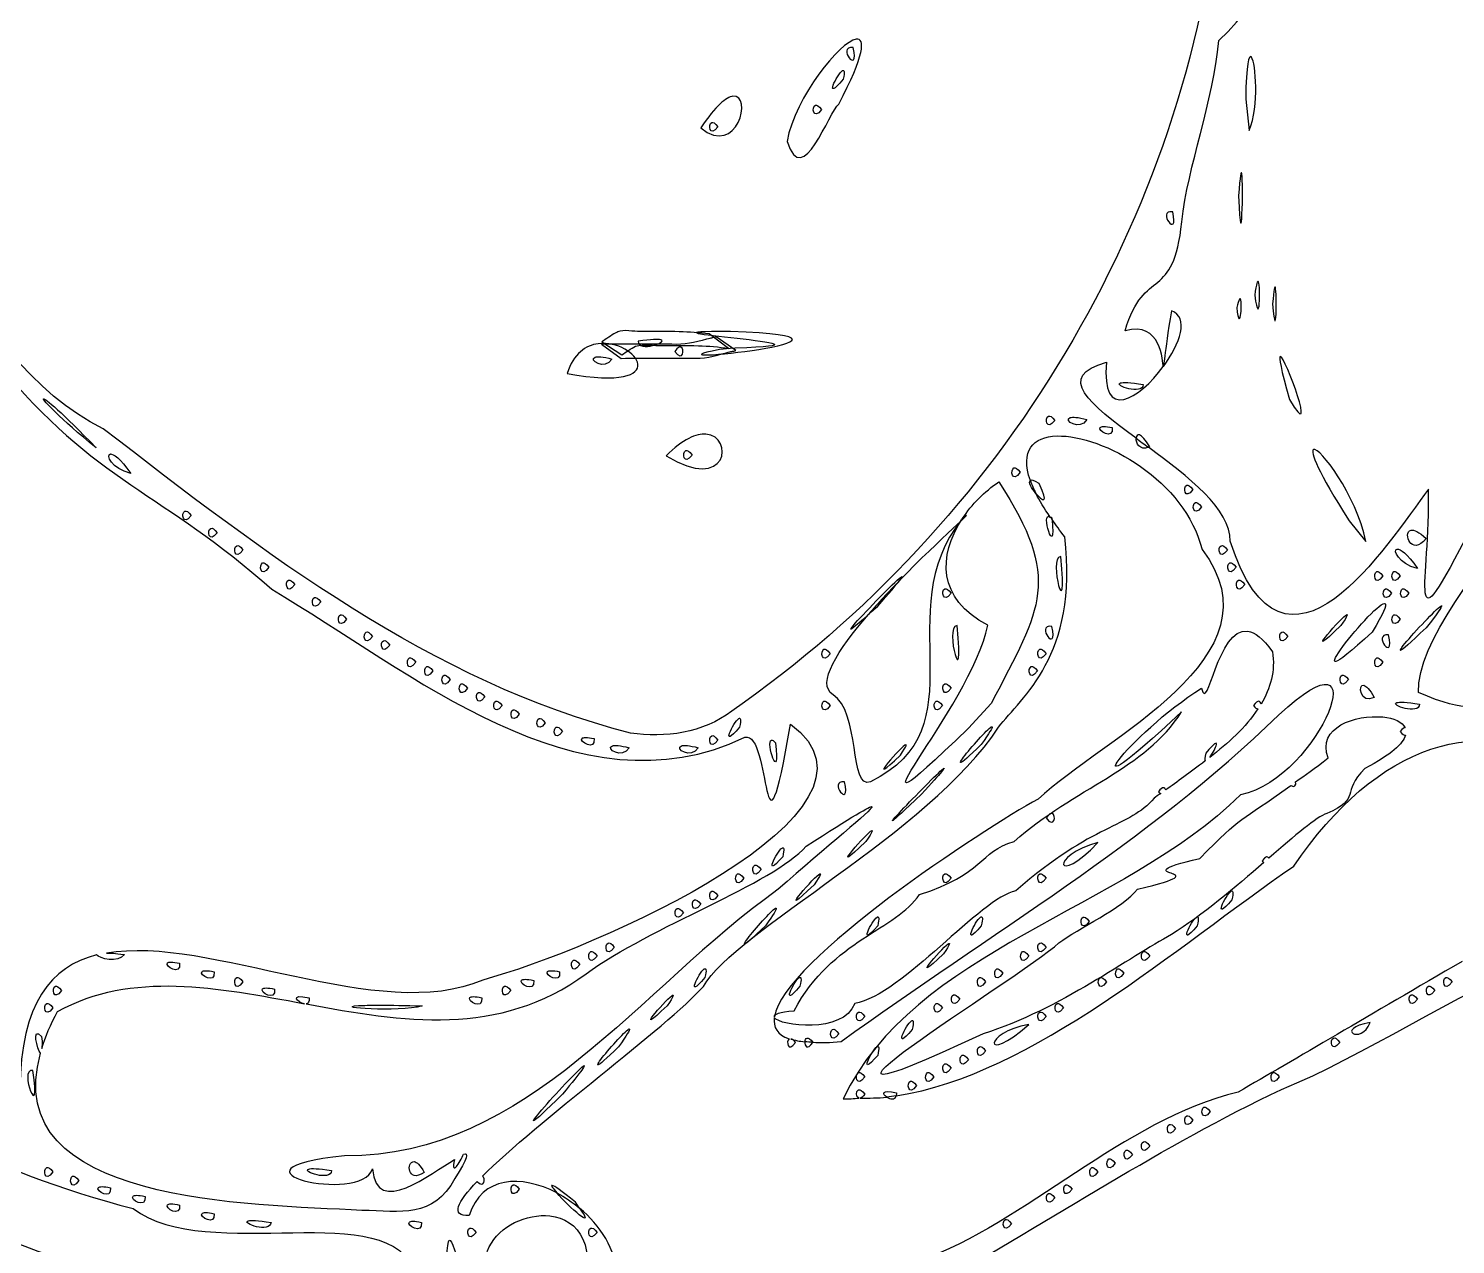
# Model space of a CAD drawing. Extents: x 2 to 648, y -12 to 512.
# Drawn here: x 313.6 to 533.9, y 109.5 to 297.2 of the extents above; entities that cross this region are included whole.
import ezdxf

# ---------------------------------------------------------------- set-up
doc = ezdxf.new("R2010")
doc.units = 0
doc.layers.add('Image', color=7, linetype='CONTINUOUS')

msp = doc.modelspace()

# ---------------------------------------------------------------- linework, layer by layer
at = {"layer": 'Image', "color": 7}
for points in [[(441.34766, 295.52431)], [(440.88867, 294.22157)], [(502.37305, 292.72743)], [(439.22852, 290.66491)], [(422.32422, 286.70986)], [(435.04102, 285.33878)], [(419.04102, 282.67276)], [(500.88086, 274.74737)], [(490.22266, 268.888)], [(503.43945, 258.07358)], [(506.05859, 257.22593)], [(490.00586, 253.56773)], [(500.70508, 255.40171)], [(411.18164, 249.11647)], [(421.92773, 250.40357)], [(401.52734, 248.51882)], [(414.29102, 248.00515)], [(401.03125, 246.43484)], [(506.81836, 246.53444)], [(482.15234, 242.4505)], [(315.875, 240.00128)], [(471.04102, 237.33917)], [(474.36328, 237.1007)], [(418.1543, 234.55186)], [(479.02539, 235.6007)], [(484.55859, 233.93097)], [(326.19727, 231.49347)], [(415.04102, 232.00519)], [(511.95117, 232.16925)], [(465.70898, 229.33917)], [(463.375, 227.17901)], [(468.23242, 227.37416)], [(492.375, 226.67315)], [(337.70898, 222.67315)], [(493.70898, 224.00519)], [(457.72652, 221.50324)], [(471.3066, 221.75697)], [(341.70898, 220.00519)], [(527.01953, 219.71417)], [(345.70898, 217.33917)], [(497.70898, 217.33917)], [(524.86523, 216.8255)], [(349.70898, 214.67315)], [(472.91992, 215.66732)], [(499.04102, 214.67315)], [(353.70898, 212.00519)], [(448.01758, 211.94073)], [(500.375, 212.00519)], [(521.70898, 213.33917)], [(524.375, 213.33917)], [(357.70898, 209.33917)], [(455.04102, 210.67315)], [(523.04102, 210.67315)], [(525.70898, 210.67315)], [(523.03125, 208.38976)], [(531.75391, 208.03624)], [(361.70898, 206.67296)], [(456.91992, 204.99913)], [(471.55469, 204.88773)], [(516.91016, 206.58116)], [(524.375, 206.67296)], [(365.70898, 204.00492)], [(507.04102, 204.00492)], [(523.55469, 203.5557)], [(368.375, 202.67288)], [(436.375, 201.3389)], [(469.70898, 201.3389)], [(372.375, 200.00492)], [(375.04102, 198.67315)], [(468.375, 198.67315)], [(521.70898, 200.00492)], [(377.70898, 197.33917)], [(516.375, 197.33917)], [(380.375, 196.00519)], [(383.04102, 194.67315)], [(455.04102, 196.00519)], [(519.72656, 195.78643)], [(385.70898, 193.33917)], [(388.375, 192.0051)], [(436.375, 193.33917)], [(453.70898, 193.33917)], [(524.81836, 193.11642)], [(392.375, 190.67306)], [(423.22852, 190.66506)], [(522.63281, 190.89767)], [(395.04102, 189.3389)], [(399.02539, 187.60062)], [(419.04102, 188.00492)], [(428.27148, 187.32718)], [(462.34766, 189.376)], [(403.69727, 186.43461)], [(414.36328, 186.43461)], [(448.86133, 186.53421)], [(454.75977, 182.89943)], [(439.55469, 180.88795)], [(443.78122, 177.03442)], [(471.625, 176.00513)], [(443.57812, 173.24731)], [(429.8945, 170.66509)], [(478.66599, 171.53442)], [(425.70895, 168.00496)], [(423.04099, 166.67292)], [(435.57809, 166.58112)], [(455.04099, 166.67292)], [(469.70895, 166.67292)], [(419.04099, 164.00495)], [(499.22849, 163.99695)], [(413.70898, 161.33913)], [(416.375, 162.67315)], [(429.01367, 161.37623)], [(444.56055, 159.99715)], [(460.56055, 159.99715)], [(476.375, 160.00515)], [(493.89453, 159.99715)], [(400.375, 154.67315)], [(403.04102, 156.00519)], [(455.52734, 155.86847)], [(467.04102, 154.67315)], [(469.70898, 156.00519)], [(485.70898, 154.67315)], [(335.02539, 152.93467)], [(397.70898, 153.33915)], [(340.35742, 151.60051)], [(345.70898, 150.67277)], [(389.69141, 150.26867)], [(393.69141, 151.60051)], [(417.89453, 151.99699)], [(432.56055, 150.66477)], [(460.375, 150.67277)], [(463.04102, 152.00499)], [(479.04102, 150.67277)], [(481.70898, 152.00499)], [(532.375, 150.67277)], [(317.70898, 149.33898)], [(349.69141, 148.93468)], [(387.04102, 149.33898)], [(412.86133, 147.86828)], [(456.375, 148.005)], [(527.04102, 148.005)], [(529.70898, 149.33898)], [(316.375, 146.67296)], [(364.50195, 146.33879)], [(381.69141, 147.6007)], [(453.70898, 146.67296)], [(472.375, 146.67296)], [(441.70898, 145.33879)], [(449.89453, 143.99719)], [(468, 143.42706)], [(469.70898, 145.33879)], [(520.70117, 143.74329)], [(406.34766, 142.71026)], [(437.70898, 142.67316)], [(515.04102, 141.33916)], [(434.64062, 140.6847)], [(444.56055, 139.99918)], [(460.375, 140.00518)], [(399.17969, 136.98761)], [(455.04102, 137.33917)], [(457.70898, 138.673)], [(314.2168, 136.33331)], [(441.70898, 136.00519)], [(449.70898, 134.6731)], [(452.375, 136.00519)], [(505.70898, 136.00519)], [(447.49219, 132.39564)], [(495.04102, 130.6731)], [(489.70898, 128.00514)], [(492.375, 129.33912)], [(483.04102, 124.00514)], [(485.70898, 125.33912)], [(316.375, 121.33912)], [(373.08789, 122.25709)], [(477.70898, 121.33912)], [(480.375, 122.6731)], [(320.375, 120.00514)], [(356.81836, 121.11646)], [(324.35742, 118.26881)], [(329.69141, 116.93481)], [(388.375, 118.6731)], [(395.11719, 117.44447)], [(471.04102, 117.33912)], [(473.70898, 118.6731)], [(335.02539, 115.60083)], [(340.35742, 114.2688)], [(347.48438, 113.11645)], [(372.35742, 112.93481)], [(394.06055, 113.87817)], [(464.375, 113.33911)], [(381.70898, 112.00513)], [(400.375, 112.00513)]]:
    msp.add_lwpolyline(points, close=True, dxfattribs=at)
for points in [[(501.48828, 286.25478), (502.02344, 281.41884)], [(421.65192, 247.7765), (418.66547, 250.02257)], [(422.76294, 247.4456), (419.7376, 249.55014), (419.7376, 249.55014)], [(402.02215, 248.45282), (405.0458, 246.25597)], [(402.06319, 248.80029), (405.17231, 246.7929), (405.17231, 246.7929)], [(422.66602, 247.83715), (421.90234, 247.76685), (420.25977, 247.61451)], [(472.35354, 234.26887), (472.35352, 234.26869)], [(517.44336, 221.17901), (520.02344, 217.97003)], [(462.20312, 192.99347), (458.67578, 189.16534)]]:
    msp.add_lwpolyline(points, dxfattribs=at)
for points in [[(497.34791, 295.32356), (512.91068, 309.88984), (509.26684, 333.37939), (511.58423, 349.74153)], [(497.49609, 318.50909), (492.38148, 267.7141), (463.92226, 220.86587), (422.13281, 191.78448)], [(441.34766, 295.52431), (438.90777, 295.14096), (431.93966, 286.70875), (430.66602, 279.7411)], [(438.64258, 285.46571), (442.64541, 293.08674), (442.81138, 295.75432), (441.34766, 295.52431)], [(491.60767, 267.32552), (492.57991, 276.086), (496.42856, 285.63114), (497.34791, 295.32356)], [(440.88867, 294.22157), (441.89296, 289.69557), (438.20109, 294.54263), (440.88867, 294.22157)], [(502.37305, 292.72743), (501.97433, 293.2471), (501.53468, 291.7017), (501.48828, 286.25478)], [(439.22852, 290.66491), (439.50172, 290.82827), (439.62034, 290.53712), (439.33398, 289.33288)], [(502.02344, 281.41884), (503.58872, 285.25739), (503.03758, 291.86132), (502.37305, 292.72743)], [(439.33398, 289.33288), (436.19603, 285.59698), (438.40891, 290.17483), (439.22852, 290.66491)], [(417.33398, 281.85439), (423.01497, 277.1331), (425.408, 287.1481), (422.32422, 286.70986)], [(422.32422, 286.70986), (421.29629, 286.56378), (419.66016, 285.25655), (417.33398, 281.85439)], [(430.66602, 279.7411), (433.126, 272.03017), (437.16454, 284.52358), (438.64258, 285.46571)], [(436, 284.6669), (434.7225, 282.8734), (434.40227, 285.11457), (435.04102, 285.33878)], [(435.04102, 285.33878), (435.25393, 285.41348), (435.57418, 285.26478), (436, 284.6669)], [(325.09961, 235.39972), (303.18641, 245.9571), (294.0727, 282.1027), (273.41406, 282.64776)], [(420, 281.99894), (418.72254, 280.20521), (418.40228, 282.44854), (419.04102, 282.67276)], [(419.04102, 282.67276), (419.25393, 282.74746), (419.57417, 282.59686), (420, 281.99894)], [(500.88086, 274.74737), (500.78796, 275.24819), (500.62764, 274.52975), (500.38086, 271.33331)], [(500.38086, 271.33331), (500.82826, 260.77209), (501.15949, 273.24493), (500.88086, 274.74737)], [(490.22266, 268.888), (491.22696, 264.36179), (487.53508, 269.20905), (490.22266, 268.888)], [(482.85963, 250.51888), (485.86971, 260.57978), (490.37528, 254.87844), (491.60767, 267.32552)], [(528.14283, 194.66731), (527.73708, 210.53853), (566.89612, 238.07391), (551.25025, 266.19661)], [(503.43945, 258.07358), (503.31449, 258.30394), (503.12689, 257.84198), (502.87695, 255.99937)], [(502.87695, 255.99937), (503.62675, 250.47088), (503.81435, 257.38273), (503.43945, 258.07358)], [(500.70508, 255.40171), (500.60282, 255.6204), (500.41345, 255.35831), (500.10547, 254.11069)], [(506.05859, 257.22593), (505.96609, 257.51037), (505.82755, 256.94291), (505.64258, 254.66733)], [(505.64258, 254.66733), (506.19749, 247.84083), (506.33605, 256.37259), (506.05859, 257.22593)], [(490.00586, 253.56773), (488.87998, 246.69059), (488.82286, 244.81884), (488.77148, 245.00523)], [(488.77148, 245.00523), (491.3386, 248.51117), (492.82896, 252.6395), (490.00586, 253.56773)], [(500.10547, 254.11069), (500.53274, 249.76581), (501.01184, 254.74563), (500.70508, 255.40171)], [(488.76002, 244.98958), (488.66982, 245.62983), (488.46596, 252.11827), (482.85963, 250.51888)], [(396.72266, 243.90944), (413.59691, 240.82837), (407.34751, 249.28491), (401.52734, 248.51882)], [(404.2243, 250.18952), (403.46557, 249.78315), (402.79826, 249.24266), (402.06319, 248.80029)], [(421.92773, 250.40355), (402.90568, 250.44685), (443.43154, 248.43515), (422.66602, 247.83715)], [(404.88447, 250.43518), (404.65645, 250.37918), (404.44436, 250.27141), (404.2243, 250.18952)], [(408.50333, 250.41918), (407.31118, 250.254), (406.06287, 250.72469), (404.88447, 250.43518)], [(420.25977, 247.61451), (406.30743, 244.93116), (449.86908, 249.44245), (421.92773, 250.40357)], [(411.18164, 249.11647), (410.78464, 249.2347), (409.74007, 249.21277), (407.66602, 248.8821)], [(407.66602, 248.8821), (407.74362, 247.15187), (412.37265, 248.76178), (411.18164, 249.11647)], [(414.02978, 250.36318), (412.18808, 250.41208), (410.34553, 250.41088), (408.50333, 250.41918)], [(418.21585, 249.19304), (416.47701, 248.70188), (414.72265, 248.29973), (412.89836, 248.42773)], [(418.66547, 250.02257), (417.13113, 250.25232), (415.57822, 250.30929), (414.02978, 250.36318)], [(419.7376, 249.55014), (418.73177, 249.33199), (419.23912, 249.45064), (418.21585, 249.19304)], [(401.52734, 248.51882), (399.5875, 248.26345), (397.69479, 246.9831), (396.72266, 243.90944)], [(407.38698, 248.42812), (405.5987, 248.4286), (403.81026, 248.42312), (402.02215, 248.45282)], [(405.17231, 246.7929), (405.87671, 247.23269), (406.52855, 247.7551), (407.28236, 248.11281)], [(407.28236, 248.11281), (408.6585, 248.50131), (410.06368, 248.18501), (411.47622, 248.25855)], [(412.89836, 248.42773), (411.06123, 248.43473), (409.22412, 248.43473), (407.38698, 248.42812)], [(411.47622, 248.25855), (413.31371, 248.26155), (415.15162, 248.25755), (416.9883, 248.19655)], [(414.29102, 248.00515), (414.0781, 248.07985), (413.75981, 247.93115), (413.33398, 247.33327)], [(413.33398, 247.33327), (414.61145, 245.53954), (414.92954, 247.78093), (414.29102, 248.00515)], [(415.85298, 246.28107), (417.70998, 246.15259), (419.48542, 246.61555), (421.25163, 247.11239)], [(416.9883, 248.19655), (418.54819, 248.13285), (420.11346, 248.06143), (421.65192, 247.7765)], [(421.25163, 247.11239), (422.26665, 247.35672), (421.76277, 247.24612), (422.76294, 247.4456)], [(508.23438, 239.90163), (512.81448, 232.26652), (507.49144, 246.83684), (506.81836, 246.53444)], [(308.79102, 245.53444), (323.9719, 226.92641), (334.33082, 225.63574), (351.13086, 210.60085)], [(403.63867, 246.13797), (402.54574, 244.29257), (399.88857, 246.07207), (401.03125, 246.43484)], [(401.03125, 246.43484), (401.41214, 246.55578), (402.21443, 246.51814), (403.63867, 246.13797)], [(405.0458, 246.25597), (406.81125, 246.28567), (408.57706, 246.28017), (410.3427, 246.28067)], [(410.3427, 246.28067), (412.17947, 246.27467), (414.01621, 246.27367), (415.85298, 246.28107)], [(484.55884, 233.93099), (477.46075, 239.15011), (471.98417, 243.491), (480.00025, 245.6556)], [(480.00025, 245.6556), (479.09934, 236.26974), (485.06684, 239.95533), (488.76002, 244.98958)], [(506.81836, 246.53444), (506.594, 246.43364), (506.88636, 244.68086), (508.23438, 239.90163)], [(485.66602, 242.21612), (485.58842, 240.48592), (480.96134, 242.09581), (482.15234, 242.4505)], [(482.15234, 242.4505), (482.54935, 242.56873), (483.59176, 242.5468), (485.66602, 242.21612)], [(315.875, 240.00128), (315.9937, 240.19731), (318.82082, 237.86534), (324, 232.41729)], [(324, 232.41729), (318.34601, 237.08123), (315.7563, 239.80525), (315.875, 240.00128)], [(472, 236.66729), (470.7225, 234.87379), (470.40227, 237.11496), (471.04102, 237.33917)], [(471.04102, 237.33917), (471.25393, 237.41387), (471.57418, 237.26517), (472, 236.66729)], [(476.97266, 236.80578), (475.8797, 234.9604), (473.2206, 236.73788), (474.36328, 237.1007)], [(474.36328, 237.1007), (474.74418, 237.22164), (475.54842, 237.186), (476.97266, 236.80578)], [(479.02539, 235.6007), (479.21247, 235.76359), (479.75713, 235.80643), (480.88867, 235.5558)], [(406.50195, 188.41534), (375.82142, 196.22696), (349.77785, 216.30179), (325.09961, 235.39972)], [(418.1543, 234.55186), (416.67513, 234.6643), (414.58654, 233.83048), (412, 231.18858)], [(412, 231.18858), (421.54398, 225.35376), (422.59158, 234.21455), (418.1543, 234.55186)], [(468.23244, 227.37434), (466.60225, 232.00723), (468.65321, 234.17033), (472.35354, 234.26887)], [(472.35352, 234.26869), (479.45353, 234.45776), (492.22093, 227.31335), (494.73633, 216.72767)], [(480.88867, 235.5558), (481.12946, 233.54012), (478.46414, 235.11247), (479.02539, 235.6007)], [(486.45142, 232.52864), (485.1566, 231.97697), (484.51246, 233.16672), (484.55884, 233.93099)], [(486.66602, 232.58722), (485.28619, 234.96209), (484.60393, 234.67805), (484.55859, 233.93097)], [(484.55859, 233.93097), (485.1775, 233.47589), (485.81516, 232.9965), (486.45117, 232.52862)], [(329.33398, 228.50323), (326.39921, 229.15569), (325.44501, 231.40599), (326.19727, 231.49347)], [(326.19727, 231.49347), (326.64862, 231.54597), (327.71537, 230.8192), (329.33398, 228.50323)], [(416, 231.33331), (414.72253, 229.53957), (414.40228, 231.78097), (415.04102, 232.00519)], [(415.04102, 232.00519), (415.25393, 232.07989), (415.57418, 231.93119), (416, 231.33331)], [(486.45117, 232.52862), (486.52817, 232.56142), (486.58436, 232.54102), (486.66602, 232.58722)], [(499.08228, 218.04231), (499.18128, 222.93814), (492.61227, 227.99662), (486.45142, 232.52864)], [(511.95117, 232.16925), (511.40836, 231.89466), (512.59062, 228.80113), (517.44336, 221.17901)], [(520.02344, 217.97003), (518.55083, 225.25368), (512.85586, 232.62689), (511.95117, 232.16925)], [(466.66602, 228.66729), (465.38853, 226.87378), (465.07046, 229.11496), (465.70898, 229.33917)], [(465.70898, 229.33917), (465.9219, 229.41387), (466.2402, 229.26517), (466.66602, 228.66729)], [(457.72656, 221.50323), (459.19751, 223.70728), (461.14446, 225.70686), (463.375, 227.17901)], [(463.375, 227.17901), (473.15724, 212.08098), (469.94805, 207.92599), (462.20312, 192.99347)], [(469.09572, 225.39582), (468.41668, 226.20173), (467.89309, 227.15522), (468.23244, 227.37434)], [(469.57812, 226.95619), (468.75318, 227.45493), (468.40873, 227.488), (468.23242, 227.37416)], [(468.23242, 227.37416), (468.44823, 226.76081), (468.74176, 226.09939), (469.0957, 225.39564)], [(469.0957, 225.39564), (470.08818, 224.21773), (471.20416, 223.56485), (469.57812, 226.95619)], [(471.30666, 221.75715), (470.38356, 223.08563), (469.64881, 224.2961), (469.09572, 225.39582)], [(493.33398, 225.99933), (492.05674, 224.2056), (491.73626, 226.44893), (492.375, 226.67315)], [(492.375, 226.67315), (492.58791, 226.74785), (492.90815, 226.59725), (493.33398, 225.99933)], [(529.70142, 226.06575), (523.37907, 217.61686), (507.47856, 192.09281), (499.08228, 218.04231)], [(536.29322, 220.19466), (525.86126, 199.59664), (530.04039, 211.81692), (529.70142, 226.06575)], [(338.66602, 221.99933), (337.38856, 220.2056), (337.07046, 222.44893), (337.70898, 222.67315)], [(337.70898, 222.67315), (337.9219, 222.74785), (338.24018, 222.59725), (338.66602, 221.99933)], [(448.01758, 211.94073), (454.3763, 218.49199), (460.35979, 223.64615), (457.72656, 221.50323)], [(471.5801, 221.38605), (472.23673, 214.79155), (469.64285, 222.93272), (471.30666, 221.75715)], [(494.66602, 223.33331), (493.38855, 221.53958), (493.07046, 223.78097), (493.70898, 224.00519)], [(493.70898, 224.00519), (493.9219, 224.07989), (494.24019, 223.93119), (494.66602, 223.33331)], [(457.61523, 221.32159), (446.21052, 207.19412), (460.70633, 189.19549), (443.53711, 180.90753)], [(461.64648, 205.05401), (453.78644, 209.15168), (454.08354, 215.89105), (457.61523, 221.32159)], [(457.61523, 221.32159), (457.68113, 221.40319), (457.72338, 221.48828), (457.79102, 221.56964)], [(457.72656, 221.50323), (457.68676, 221.44363), (457.65426, 221.38157), (457.61523, 221.32159)], [(457.79102, 221.56964), (457.86602, 221.63104), (457.66304, 221.45064), (457.72652, 221.50324)], [(471.57808, 221.58314), (471.45385, 221.71711), (471.40138, 221.69), (471.3066, 221.75697)], [(471.30664, 221.75697), (471.38944, 221.63785), (471.49416, 221.50687), (471.58008, 221.38587)], [(471.58008, 221.38587), (471.56808, 221.50686), (471.59248, 221.45187), (471.57808, 221.58314)], [(473.55861, 218.68879), (472.76302, 219.66748), (472.20358, 220.5082), (471.5801, 221.38605)], [(342.66602, 219.33331), (341.38852, 217.5396), (341.07045, 219.78097), (341.70898, 220.00519)], [(341.70898, 220.00519), (341.9219, 220.07989), (342.2402, 219.93119), (342.66602, 219.33331)], [(463.334, 189.33137), (466.84362, 193.91505), (475.64563, 200.26146), (473.55861, 218.68879)], [(529.33398, 218.44464), (527.01337, 215.55002), (525.66811, 219.41379), (527.01953, 219.71417)], [(527.01953, 219.71417), (527.47, 219.8143), (528.22102, 219.51875), (529.33398, 218.44464)], [(346.66602, 216.66729), (345.38856, 214.87378), (345.07046, 217.11495), (345.70898, 217.33917)], [(345.70898, 217.33917), (345.9219, 217.41387), (346.24018, 217.26517), (346.66602, 216.66729)], [(443.22852, 206.73175), (434.10391, 198.32302), (451.14777, 216.03195), (448.01758, 211.94073)], [(494.73633, 216.72767), (507.51778, 200.19813), (479.3959, 187.59431), (469.42383, 178.21986)], [(498.66602, 216.66729), (497.38857, 214.87378), (497.07047, 217.11495), (497.70898, 217.33917)], [(497.70898, 217.33917), (497.92189, 217.41387), (498.24019, 217.26517), (498.66602, 216.66729)], [(528, 213.83722), (525.06501, 214.4897), (524.11318, 216.73803), (524.86523, 216.8255)], [(524.86523, 216.8255), (525.31659, 216.878), (526.38118, 216.15297), (528, 213.83722)], [(350.66602, 213.99933), (349.38854, 212.20559), (349.07046, 214.44894), (349.70898, 214.67315)], [(349.70898, 214.67315), (349.9219, 214.74785), (350.24019, 214.59725), (350.66602, 213.99933)], [(472.91992, 215.66732), (474.15056, 203.86762), (470.84224, 215.58352), (472.91992, 215.66732)], [(500, 213.99933), (498.72253, 212.20558), (498.40228, 214.44894), (499.04102, 214.67315)], [(499.04102, 214.67315), (499.25393, 214.74785), (499.57418, 214.59725), (500, 213.99933)], [(354.66602, 211.33331), (353.38852, 209.5396), (353.07045, 211.78097), (353.70898, 212.00519)], [(353.70898, 212.00519), (353.9219, 212.07989), (354.2402, 211.93119), (354.66602, 211.33331)], [(448.01758, 211.94073), (446.35293, 210.22574), (444.75907, 208.50523), (443.22852, 206.73175)], [(444.66602, 207.99933), (446.4797, 210.05653), (447.51611, 211.28535), (448.01758, 211.94073)], [(501.33398, 211.33331), (500.0567, 209.5396), (499.73626, 211.78097), (500.375, 212.00519)], [(500.375, 212.00519), (500.58791, 212.07989), (500.90816, 211.93119), (501.33398, 211.33331)], [(522.66602, 212.66729), (521.38857, 210.87378), (521.07047, 213.11495), (521.70898, 213.33917)], [(521.70898, 213.33917), (521.92189, 213.41387), (522.24019, 213.26517), (522.66602, 212.66729)], [(525.33398, 212.66729), (524.05674, 210.87378), (523.73626, 213.11495), (524.375, 213.33917)], [(524.375, 213.33917), (524.58791, 213.41387), (524.90815, 213.26517), (525.33398, 212.66729)], [(351.13086, 210.60085), (372.61586, 197.95941), (398.26741, 175.45409), (424.14258, 187.75515)], [(358.66602, 208.66729), (357.38856, 206.87378), (357.07046, 209.11495), (357.70898, 209.33917)], [(357.70898, 209.33917), (357.9219, 209.41387), (358.24018, 209.26517), (358.66602, 208.66729)], [(456, 209.99933), (454.72253, 208.20559), (454.40228, 210.44894), (455.04102, 210.67315)], [(455.04102, 210.67315), (455.25393, 210.74785), (455.57418, 210.59725), (456, 209.99933)], [(521.02344, 203.99914), (507.25746, 191.24386), (522.01194, 209.41234), (523.03125, 208.38976)], [(524, 209.99933), (522.72253, 208.20558), (522.40228, 210.44894), (523.04102, 210.67315)], [(523.04102, 210.67315), (523.25393, 210.74785), (523.57418, 210.59725), (524, 209.99933)], [(526.66602, 209.99933), (525.38855, 208.2056), (525.07046, 210.44894), (525.70898, 210.67315)], [(525.70898, 210.67315), (525.9219, 210.74785), (526.24019, 210.59725), (526.66602, 209.99933)], [(443.22852, 206.73175), (443.98535, 207.42941), (443.50059, 206.89315), (444.66602, 207.99933)], [(529.33398, 204.6671), (519.13908, 194.88876), (531.7252, 208.82414), (531.75391, 208.03624)], [(523.03125, 208.38976), (523.26648, 208.15378), (522.7705, 206.89472), (521.02344, 203.99914)], [(531.75391, 208.03624), (531.76091, 207.85463), (531.09927, 206.88965), (529.33398, 204.6671)], [(362.66602, 205.99914), (361.38854, 204.2054), (361.07046, 206.44875), (361.70898, 206.67296)], [(361.70898, 206.67296), (361.9219, 206.74766), (362.24019, 206.59706), (362.66602, 205.99914)], [(437.76953, 194.3294), (435.10931, 196.00172), (438.48728, 201.23874), (443.22852, 206.73175)], [(458.67578, 189.16534), (436.27393, 167.64986), (459.3543, 192.60676), (461.64648, 205.05401)], [(456.91992, 204.99913), (458.15056, 193.19921), (454.84224, 204.91533), (456.91992, 204.99913)], [(471.55469, 204.88773), (472.55898, 200.36151), (468.86711, 205.20879), (471.55469, 204.88773)], [(506.56641, 191.18685), (522.43794, 206.05702), (513.17636, 181.54595), (500.70508, 178.86849)], [(516.16992, 204.99913), (510.08546, 199.10707), (515.6359, 205.63506), (516.91016, 206.58116)], [(516.91016, 206.58116), (517.33491, 206.89652), (517.28495, 206.59016), (516.16992, 204.99913)], [(525.33398, 205.99914), (524.05672, 204.2054), (523.73626, 206.44875), (524.375, 206.67296)], [(524.375, 206.67296), (524.58791, 206.74766), (524.90816, 206.59706), (525.33398, 205.99914)], [(366.66602, 203.33304), (365.38852, 201.53933), (365.07045, 203.7807), (365.70898, 204.00492)], [(365.70898, 204.00492), (365.9219, 204.07962), (366.2402, 203.93092), (366.66602, 203.33304)], [(368.375, 202.67288), (368.58791, 202.74758), (368.90816, 202.59698), (369.33398, 201.99906)], [(494.66211, 195.32728), (495.63594, 191.06032), (497.09001, 204.79208), (501.79492, 204.13002)], [(501.79492, 204.13002), (502.88072, 203.97718), (504.13925, 203.05794), (505.60547, 200.97376)], [(508, 203.33304), (506.72251, 201.53932), (506.40228, 203.7807), (507.04102, 204.00492)], [(507.04102, 204.00492), (507.25393, 204.07962), (507.57418, 203.93092), (508, 203.33304)], [(523.55469, 203.5557), (524.55897, 199.0295), (520.86712, 203.87677), (523.55469, 203.5557)], [(369.33398, 201.99906), (368.05673, 200.20531), (367.73627, 202.44867), (368.375, 202.67288)], [(437.33398, 200.66702), (436.05675, 198.87351), (435.73627, 201.11468), (436.375, 201.3389)], [(436.375, 201.3389), (436.58791, 201.4136), (436.90816, 201.2649), (437.33398, 200.66702)], [(470.66602, 200.66702), (469.38856, 198.8735), (469.07046, 201.11468), (469.70898, 201.3389)], [(469.70898, 201.3389), (469.9219, 201.4136), (470.24019, 201.2649), (470.66602, 200.66702)], [(505.60547, 200.97376), (506.0968, 198.03104), (505.29872, 195.33476), (503.85156, 192.86048)], [(373.33398, 199.33304), (372.05671, 197.53933), (371.73627, 199.7807), (372.375, 200.00492)], [(372.375, 200.00492), (372.58791, 200.07962), (372.90817, 199.93092), (373.33398, 199.33304)], [(376, 197.99933), (374.72253, 196.20559), (374.40228, 198.44894), (375.04102, 198.67315)], [(375.04102, 198.67315), (375.25393, 198.74785), (375.57418, 198.59725), (376, 197.99933)], [(469.33398, 197.99933), (468.05673, 196.2056), (467.73627, 198.44894), (468.375, 198.67315)], [(468.375, 198.67315), (468.58791, 198.74785), (468.90816, 198.59725), (469.33398, 197.99933)], [(522.66602, 199.33304), (521.38853, 197.53933), (521.07046, 199.7807), (521.70898, 200.00492)], [(521.70898, 200.00492), (521.9219, 200.07962), (522.2402, 199.93092), (522.66602, 199.33304)], [(550.77564, 189.1263), (535.10406, 199.56188), (543.80344, 187.93275), (528.14283, 194.66731)], [(378.66602, 196.66729), (377.38856, 194.87377), (377.07046, 197.11495), (377.70898, 197.33917)], [(377.70898, 197.33917), (377.9219, 197.41387), (378.24019, 197.26517), (378.66602, 196.66729)], [(380.375, 196.00519), (380.58791, 196.07989), (380.90817, 195.93119), (381.33398, 195.33331)], [(455.04102, 196.00519), (455.25393, 196.07989), (455.57418, 195.93119), (456, 195.33331)], [(517.33398, 196.66729), (516.05674, 194.87378), (515.73626, 197.11495), (516.375, 197.33917)], [(516.375, 197.33917), (516.58791, 197.41387), (516.90815, 197.26517), (517.33398, 196.66729)], [(521.33398, 193.9212), (519.23687, 192.73565), (518.6668, 196.11195), (519.72656, 195.78643)], [(381.33398, 195.33331), (380.05671, 193.5396), (379.73627, 195.78097), (380.375, 196.00519)], [(384, 193.99933), (382.72253, 192.20559), (382.40228, 194.44894), (383.04102, 194.67315)], [(383.04102, 194.67315), (383.25393, 194.74785), (383.57418, 194.59725), (384, 193.99933)], [(443.53711, 180.90753), (440.33759, 179.50263), (441.93114, 191.88074), (437.76953, 194.3294)], [(456, 195.33331), (454.7225, 193.5396), (454.40227, 195.78097), (455.04102, 196.00519)], [(491.57812, 191.69837), (472.95102, 174.1903), (483.4271, 188.33049), (494.66211, 195.32728)], [(519.72656, 195.78643), (520.07982, 195.67814), (520.61535, 195.15853), (521.33398, 193.9212)], [(386.66602, 192.66729), (385.38856, 190.87377), (385.07046, 193.11495), (385.70898, 193.33917)], [(385.70898, 193.33917), (385.9219, 193.41387), (386.24019, 193.26517), (386.66602, 192.66729)], [(389.33398, 191.33322), (388.05671, 189.53951), (387.73627, 191.78088), (388.375, 192.0051)], [(388.375, 192.0051), (388.58791, 192.0798), (388.90817, 191.9311), (389.33398, 191.33322)], [(422.13281, 191.78448), (417.7177, 188.44129), (411.85767, 187.61082), (406.50195, 188.41534)], [(437.33398, 192.66729), (436.05675, 190.87378), (435.73627, 193.11495), (436.375, 193.33917)], [(436.375, 193.33917), (436.58791, 193.41387), (436.90816, 193.26517), (437.33398, 192.66729)], [(454.66602, 192.66729), (453.38856, 190.87377), (453.07046, 193.11495), (453.70898, 193.33917)], [(453.70898, 193.33917), (453.9219, 193.41387), (454.24019, 193.26517), (454.66602, 192.66729)], [(465.71875, 171.67689), (475.15365, 180.02625), (485.93249, 182.77013), (491.57812, 191.69837)], [(503.37305, 192.16908), (501.48112, 189.25724), (498.75294, 186.8305), (495.92188, 184.6515)], [(503.85156, 192.86048), (503.74662, 193.34051), (503.39487, 193.6908), (502.66602, 192.66712)], [(502.66602, 192.66712), (502.98022, 192.22594), (503.17476, 192.21203), (503.37305, 192.16908)], [(508.89064, 167.85871), (521.73709, 186.6573), (537.86523, 192.45274), (552.97658, 182.18879)], [(528.33398, 192.88205), (528.25638, 191.15184), (523.62735, 192.76173), (524.81836, 193.11642)], [(524.81836, 193.11642), (525.21536, 193.23465), (526.25993, 193.21272), (528.33398, 192.88205)], [(431.21289, 189.77272), (449.68633, 176.28201), (400.56991, 154.82263), (383.69922, 150.29421)], [(393.33398, 189.99924), (392.05673, 188.20551), (391.73627, 190.44885), (392.375, 190.67306)], [(392.375, 190.67306), (392.58791, 190.74776), (392.90816, 190.59716), (393.33398, 189.99924)], [(423.33398, 189.33303), (420.19603, 185.59713), (422.40892, 190.17498), (423.22852, 190.66506)], [(423.22852, 190.66506), (423.50172, 190.82842), (423.62034, 190.53728), (423.33398, 189.33303)], [(424.14258, 187.75515), (428.32051, 188.90894), (426.74357, 164.01065), (431.21289, 189.77272)], [(439.02344, 140.78841), (461.67927, 157.28629), (486.44918, 171.5781), (506.56641, 191.18685)], [(460.66602, 186.66701), (452.58155, 178.78864), (462.13868, 190.00676), (462.34766, 189.376)], [(514.23828, 184.58322), (512.39531, 189.3168), (518.44331, 191.29536), (522.63281, 190.89767)], [(522.63281, 190.89767), (524.34918, 190.73476), (525.69668, 190.15256), (526.11914, 189.21799)], [(396, 188.66702), (394.72254, 186.87351), (394.40228, 189.11468), (395.04102, 189.3389)], [(395.04102, 189.3389), (395.25393, 189.4136), (395.57417, 189.2649), (396, 188.66702)], [(400.88867, 187.55572), (401.12946, 185.54003), (398.46414, 187.11239), (399.02539, 187.60062)], [(399.02539, 187.60062), (399.21247, 187.76351), (399.75712, 187.80635), (400.88867, 187.55572)], [(417.79104, 149.31965), (422.49679, 157.85842), (452.53251, 172.85985), (463.334, 189.33137)], [(420, 187.33304), (418.7225, 185.53933), (418.40227, 187.7807), (419.04102, 188.00492)], [(419.04102, 188.00492), (419.25393, 188.07962), (419.57418, 187.93092), (420, 187.33304)], [(428.91016, 186.91702), (429.64589, 180.18517), (427.29705, 187.16992), (428.27148, 187.32718)], [(428.27148, 187.32718), (428.41072, 187.34968), (428.61652, 187.23318), (428.91016, 186.91702)], [(462.34766, 189.376), (462.39586, 189.23044), (461.94475, 188.45509), (460.66602, 186.66701)], [(495.92188, 184.6515), (496.84213, 185.88572), (497.98408, 188.48804), (495.33398, 185.33314)], [(526.14648, 188.09494), (525.76754, 186.79373), (524.02219, 185.08403), (519.87695, 182.95041)], [(526.11914, 189.21799), (525.91311, 189.20719), (525.68325, 189.15759), (525.33398, 188.6672)], [(525.33398, 188.6672), (525.69554, 188.15953), (525.93842, 188.09328), (526.14648, 188.09494)], [(406.30469, 186.13774), (405.21174, 184.29236), (402.55459, 186.07184), (403.69727, 186.43461)], [(403.69727, 186.43461), (404.07816, 186.55555), (404.88045, 186.51791), (406.30469, 186.13774)], [(416.97266, 186.13774), (415.87971, 184.29236), (413.2206, 186.07184), (414.36328, 186.43461)], [(414.36328, 186.43461), (414.74418, 186.55555), (415.54841, 186.51791), (416.97266, 186.13774)], [(448.86133, 186.53421), (447.69639, 185.71485), (442.58886, 179.67594), (448.16992, 184.99906)], [(448.16992, 184.99906), (449.19963, 186.49949), (449.24964, 186.80733), (448.86133, 186.53421)], [(495.33398, 185.33314), (495.158, 184.59303), (495.16354, 184.27693), (495.23638, 184.12025)], [(451.41797, 178.99904), (440.36071, 168.34497), (453.1093, 181.53574), (454.75977, 182.89943)], [(454.75977, 182.89943), (455.30992, 183.35399), (454.62684, 182.49354), (451.41797, 178.99904)], [(495.23638, 184.12025), (492.87231, 182.3499), (490.85919, 180.84629), (489.13677, 179.63002)], [(509.18164, 180.86838), (510.73379, 181.99412), (511.94047, 182.83179), (514.23828, 184.58322)], [(519.87695, 182.95041), (516.07957, 179.05325), (519.44731, 178.42071), (514, 175.99924)], [(439.55469, 180.88795), (440.55898, 176.36173), (436.86711, 181.20901), (439.55469, 180.88795)], [(508.46484, 180.34103), (509.05053, 179.94895), (509.29743, 180.36233), (509.18164, 180.86838)], [(500.70508, 178.86849), (482.4133, 160.93208), (450.28823, 155.00396), (439.34961, 131.95052)], [(488.35938, 179.08136), (488.07555, 178.87267), (487.58096, 178.5576), (487.3457, 178.36847)], [(489.13677, 179.63002), (488.98908, 180.0311), (488.6635, 180.26495), (488, 179.33331)], [(488, 179.33331), (488.15961, 179.1092), (488.22968, 179.19127), (488.35938, 179.08136)], [(494.42578, 169.07736), (501.08511, 175.88695), (500.36556, 174.51362), (508.46484, 180.34103)], [(469.42383, 178.21986), (461.02252, 173.65067), (430.00074, 153.28615), (428.7207, 144.61634)], [(443.78125, 177.03442), (443.9997, 176.64048), (436.68683, 170.87275), (429.32422, 164.29419)], [(433.63864, 170.95434), (440.80662, 175.57377), (443.65015, 177.27079), (443.78122, 177.03442)], [(487.3457, 178.36847), (483.4057, 173.73574), (478.09006, 174.64242), (465.97266, 164.04425)], [(471.625, 176.00513), (471.41209, 176.07983), (471.09184, 175.93113), (470.66602, 175.33325)], [(470.66602, 175.33325), (471.9433, 173.53954), (472.26374, 175.78091), (471.625, 176.00513)], [(514, 175.99924), (512.4363, 175.50146), (509.08379, 172.58482), (505.07031, 169.1047)], [(442.83594, 171.66723), (436.75125, 165.77536), (442.30407, 172.30121), (443.57812, 173.24731)], [(443.57812, 173.24731), (444.00288, 173.56268), (443.95097, 173.25861), (442.83594, 171.66723)], [(399.64059, 151.25708), (409.69214, 158.6042), (428.42421, 165.07432), (433.63864, 170.95434)], [(429.99997, 169.33306), (426.86179, 165.59715), (429.07489, 170.17501), (429.8945, 170.66509)], [(429.8945, 170.66509), (430.1677, 170.82845), (430.28633, 170.53731), (429.99997, 169.33306)], [(451.10156, 163.48548), (461.12394, 166.6376), (460.28724, 170.09089), (465.71875, 171.67689)], [(478.66599, 171.53442), (472.09945, 164.5305), (471.08828, 169.4564), (478.66599, 171.53442)], [(506.99048, 133.3763), (532.59142, 143.88689), (561.67517, 170.40689), (589.719, 153.57552)], [(426.66599, 167.33308), (425.3885, 165.53936), (425.07043, 167.78074), (425.70895, 168.00496)], [(425.70895, 168.00496), (425.92187, 168.07966), (426.24017, 167.93096), (426.66599, 167.33308)], [(447.49221, 132.39582), (468.73273, 135.69565), (490.66353, 155.36637), (508.89064, 167.85871)], [(484.80078, 164.33322), (499.13557, 167.66762), (481.0686, 165.92581), (494.42578, 169.07736)], [(504.30469, 168.45431), (499.92068, 164.65724), (494.76953, 160.25938), (490.01562, 157.30783)], [(505.07031, 169.1047), (504.88333, 169.3798), (504.57444, 169.47377), (504, 168.6672)], [(504, 168.6672), (504.13504, 168.47759), (504.19106, 168.56088), (504.30469, 168.45431)], [(423.99997, 165.9991), (422.7225, 164.20536), (422.40225, 166.44871), (423.04099, 166.67292)], [(423.04099, 166.67292), (423.2539, 166.74762), (423.57415, 166.59702), (423.99997, 165.9991)], [(434.83591, 164.99909), (428.75122, 159.10702), (434.30405, 165.63502), (435.57809, 166.58112)], [(435.57809, 166.58112), (436.00285, 166.89648), (435.95094, 166.59012), (434.83591, 164.99909)], [(455.99997, 165.9991), (454.7225, 164.20536), (454.40225, 166.44871), (455.04099, 166.67292)], [(455.04099, 166.67292), (455.2539, 166.74762), (455.57415, 166.59702), (455.99997, 165.9991)], [(470.66599, 165.9991), (469.38852, 164.20535), (469.07043, 166.44871), (469.70895, 166.67292)], [(469.70895, 166.67292), (469.92187, 166.74762), (470.24016, 166.59702), (470.66599, 165.9991)], [(429.32422, 164.29419), (407.92747, 149.23768), (390.80381, 122.96091), (362.36719, 123.1477)], [(419.99997, 163.33307), (418.72247, 161.53936), (418.40224, 163.78073), (419.04099, 164.00495)], [(419.04099, 164.00495), (419.2539, 164.07965), (419.57415, 163.93095), (419.99997, 163.33307)], [(431.74414, 145.56166), (437.77428, 156.66864), (447.54105, 157.99703), (451.10156, 163.48548)], [(465.97266, 164.04425), (460.6119, 163.05174), (448.53184, 147.97426), (441.12109, 146.66729)], [(472.64453, 156.03439), (475.53805, 158.22948), (482.50388, 161.39942), (484.80078, 164.33322)], [(499.33395, 162.66687), (496.196, 158.93117), (498.40888, 163.50686), (499.22849, 163.99695)], [(499.22849, 163.99695), (499.50169, 164.16032), (499.6203, 163.87112), (499.33395, 162.66687)], [(414.66602, 160.66725), (413.38856, 158.87373), (413.07046, 161.11491), (413.70898, 161.33913)], [(413.70898, 161.33913), (413.9219, 161.41383), (414.24019, 161.26513), (414.66602, 160.66725)], [(417.33398, 161.99933), (416.05673, 160.2056), (415.73627, 162.44894), (416.375, 162.67315)], [(416.375, 162.67315), (416.58791, 162.74785), (416.90816, 162.59725), (417.33398, 161.99933)], [(427.33398, 158.66724), (419.24971, 150.78885), (428.80468, 162.00698), (429.01367, 161.37623)], [(429.01367, 161.37623), (429.06187, 161.23067), (428.61292, 160.45532), (427.33398, 158.66724)], [(444.66602, 158.66707), (441.52785, 154.93136), (443.74094, 159.50706), (444.56055, 159.99715)], [(444.56055, 159.99715), (444.83375, 160.16052), (444.95237, 159.87132), (444.66602, 158.66707)], [(460.66602, 158.66707), (457.52785, 154.93136), (459.74094, 159.50706), (460.56055, 159.99715)], [(460.56055, 159.99715), (460.83375, 160.16052), (460.95237, 159.87132), (460.66602, 158.66707)], [(477.33398, 159.33327), (476.05671, 157.53956), (475.73627, 159.78093), (476.375, 160.00515)], [(476.375, 160.00515), (476.58791, 160.07985), (476.90817, 159.93115), (477.33398, 159.33327)], [(494, 158.66707), (490.86184, 154.93136), (493.07493, 159.50706), (493.89453, 159.99715)], [(493.89453, 159.99715), (494.16773, 160.16052), (494.28635, 159.87132), (494, 158.66707)], [(383.69922, 150.29421), (367.84776, 143.35923), (341.47949, 157.26202), (325.58203, 154.42897)], [(490.01562, 157.30783), (483.68046, 153.96331), (472.89167, 145.74988), (460.95898, 141.99924)], [(325.58203, 154.42897), (326.27831, 154.42397), (326.80992, 154.46897), (328.35938, 154.20827)], [(401.33398, 153.99933), (400.05673, 152.2056), (399.73627, 154.44894), (400.375, 154.67315)], [(400.375, 154.67315), (400.58791, 154.74785), (400.90816, 154.59725), (401.33398, 153.99933)], [(404, 155.33331), (402.7225, 153.5396), (402.40227, 155.78097), (403.04102, 156.00519)], [(403.04102, 156.00519), (403.25393, 156.07989), (403.57418, 155.93119), (404, 155.33331)], [(460.95898, 141.99924), (422.12342, 123.8226), (466.27667, 150.29726), (472.64453, 156.03439)], [(454.83594, 154.33331), (449.25467, 149.01042), (454.36241, 155.04911), (455.52734, 155.86847)], [(455.52734, 155.86847), (455.91566, 156.14159), (455.86565, 155.83397), (454.83594, 154.33331)], [(468, 153.99933), (466.72253, 152.20559), (466.40228, 154.44894), (467.04102, 154.67315)], [(467.04102, 154.67315), (467.25393, 154.74785), (467.57418, 154.59725), (468, 153.99933)], [(470.66602, 155.33331), (469.38853, 153.53959), (469.07046, 155.78097), (469.70898, 156.00519)], [(469.70898, 156.00519), (469.9219, 156.07989), (470.2402, 155.93119), (470.66602, 155.33331)], [(486.66602, 153.99933), (485.38855, 152.2056), (485.07046, 154.44894), (485.70898, 154.67315)], [(485.70898, 154.67315), (485.9219, 154.74785), (486.24019, 154.59725), (486.66602, 153.99933)], [(324.0625, 154.17117), (317.03457, 152.35178), (312.3805, 146.7089), (312.21484, 133.47)], [(328.35938, 154.20827), (327.3715, 152.86518), (324.48437, 153.62451), (324.0625, 154.17117)], [(336.88867, 152.88777), (337.12946, 150.87208), (334.46414, 152.44534), (335.02539, 152.93467)], [(335.02539, 152.93467), (335.21247, 153.09756), (335.75712, 153.1395), (336.88867, 152.88777)], [(398.66602, 152.66727), (397.38856, 150.87375), (397.07046, 153.11493), (397.70898, 153.33915)], [(397.70898, 153.33915), (397.9219, 153.41385), (398.24019, 153.26515), (398.66602, 152.66727)], [(417.89453, 151.99699), (418.16773, 152.16036), (418.28635, 151.87116), (418, 150.66691)], [(463.04102, 152.00499), (463.25393, 152.07969), (463.57418, 151.93099), (464, 151.33311)], [(481.70898, 152.00499), (481.9219, 152.07969), (482.2402, 151.93099), (482.66602, 151.33311)], [(534.89846, 153.1634), (520.87216, 144.99362), (508.99574, 138.00191), (500.32619, 132.99543)], [(318.0527, 145.45434), (329.53013, 151.77425), (342.72638, 149.13198), (356.15231, 146.6438)], [(342.22266, 151.55561), (342.46344, 149.53992), (339.79617, 151.11228), (340.35742, 151.60051)], [(340.35742, 151.60051), (340.54451, 151.7634), (341.0911, 151.80624), (342.22266, 151.55561)], [(346.66602, 149.99895), (345.38854, 148.20521), (345.07046, 150.44856), (345.70898, 150.67277)], [(345.70898, 150.67277), (345.9219, 150.74747), (346.24019, 150.59687), (346.66602, 149.99895)], [(356.43356, 146.59302), (371.20739, 143.85822), (386.25374, 141.38317), (399.64059, 151.25708)], [(391.55469, 150.22177), (391.79547, 148.2061), (389.13016, 149.77956), (389.69141, 150.26867)], [(389.69141, 150.26867), (389.87849, 150.43156), (390.42314, 150.47328), (391.55469, 150.22177)], [(395.55469, 151.55561), (395.79547, 149.53993), (393.13016, 151.11228), (393.69141, 151.60051)], [(393.69141, 151.60051), (393.87849, 151.7634), (394.42314, 151.80624), (395.55469, 151.55561)], [(418, 150.66691), (414.86182, 146.9312), (417.07492, 151.5069), (417.89453, 151.99699)], [(432.66602, 149.33274), (429.52785, 145.59684), (431.74095, 150.17469), (432.56055, 150.66477)], [(432.56055, 150.66477), (432.83375, 150.82813), (432.95237, 150.53699), (432.66602, 149.33274)], [(461.33398, 149.99895), (460.05673, 148.20522), (459.73627, 150.44856), (460.375, 150.67277)], [(460.375, 150.67277), (460.58791, 150.74747), (460.90816, 150.59687), (461.33398, 149.99895)], [(464, 151.33311), (462.7225, 149.5394), (462.40227, 151.78077), (463.04102, 152.00499)], [(480, 149.99895), (478.72253, 148.2052), (478.40228, 150.44856), (479.04102, 150.67277)], [(479.04102, 150.67277), (479.25393, 150.74747), (479.57418, 150.59687), (480, 149.99895)], [(482.66602, 151.33311), (481.38853, 149.5394), (481.07046, 151.78077), (481.70898, 152.00499)], [(533.33398, 149.99895), (532.05672, 148.20521), (531.73626, 150.44856), (532.375, 150.67277)], [(532.375, 150.67277), (532.58791, 150.74747), (532.90816, 150.59687), (533.33398, 149.99895)], [(318.66602, 148.6671), (317.38856, 146.87359), (317.07046, 149.11476), (317.70898, 149.33898)], [(317.70898, 149.33898), (317.9219, 149.41368), (318.24018, 149.26498), (318.66602, 148.6671)], [(351.55469, 148.88778), (351.79548, 146.8721), (349.13016, 148.44535), (349.69141, 148.93468)], [(349.69141, 148.93468), (349.87849, 149.09757), (350.42314, 149.1395), (351.55469, 148.88778)], [(356.15231, 146.6438), (355.12448, 146.76424), (353.74291, 148.25394), (356.88864, 147.55591)], [(381.69141, 147.6007), (381.87849, 147.76359), (382.42314, 147.80643), (383.55469, 147.5558)], [(383.62893, 119.99934), (391.94409, 128.31237), (412.07971, 143.015), (417.79104, 149.31965)], [(388, 148.6671), (386.72254, 146.87359), (386.40228, 149.11476), (387.04102, 149.33898)], [(387.04102, 149.33898), (387.25393, 149.41368), (387.57417, 149.26498), (388, 148.6671)], [(412.16992, 146.33312), (406.58886, 141.01023), (411.69639, 147.04892), (412.86133, 147.86828)], [(412.86133, 147.86828), (413.24964, 148.14139), (413.19963, 147.83378), (412.16992, 146.33312)], [(457.33398, 147.33312), (456.05671, 145.53941), (455.73627, 147.78078), (456.375, 148.005)], [(456.375, 148.005), (456.58791, 148.0797), (456.90817, 147.931), (457.33398, 147.33312)], [(528, 147.33312), (526.72251, 145.5394), (526.40228, 147.78078), (527.04102, 148.005)], [(527.04102, 148.005), (527.25393, 148.0797), (527.57418, 147.931), (528, 147.33312)], [(530.66602, 148.6671), (529.38857, 146.87359), (529.07047, 149.11476), (529.70898, 149.33898)], [(529.70898, 149.33898), (529.92189, 149.41368), (530.24019, 149.26498), (530.66602, 148.6671)], [(272.25586, 146.97003), (288.78132, 130.22344), (307.59301, 120.80755), (329.72656, 115.00519)], [(315.59372, 139.73169), (316.16363, 141.51313), (316.93605, 143.39857), (318.0527, 145.45434)], [(317.33398, 145.99914), (316.05673, 144.20539), (315.73627, 146.44875), (316.375, 146.67296)], [(316.375, 146.67296), (316.58791, 146.74766), (316.90816, 146.59706), (317.33398, 145.99914)], [(356.88864, 147.55591), (356.96444, 146.92129), (356.74264, 146.66206), (356.43356, 146.59302)], [(374.33398, 146.30359), (370.63104, 145.24033), (360.29948, 146.08375), (364.50195, 146.33879)], [(364.50195, 146.33879), (365.90285, 146.42349), (368.92007, 146.44334), (374.33398, 146.30359)], [(383.55469, 147.5558), (383.79547, 145.54012), (381.13016, 147.11247), (381.69141, 147.6007)], [(428.7207, 144.61634), (428.6627, 145.01405), (429.42542, 145.39428), (431.74414, 145.56166)], [(441.12109, 146.66729), (439.30346, 141.89286), (429.50488, 143.20789), (428.69531, 144.49347)], [(441.70898, 145.33879), (441.9219, 145.41349), (442.24019, 145.26479), (442.66602, 144.66691)], [(454.66602, 145.99914), (453.38855, 144.20539), (453.07046, 146.44875), (453.70898, 146.67296)], [(453.70898, 146.67296), (453.9219, 146.74766), (454.24019, 146.59706), (454.66602, 145.99914)], [(469.70898, 145.33879), (469.9219, 145.41349), (470.24019, 145.26479), (470.66602, 144.66691)], [(473.33398, 145.99914), (472.05673, 144.20541), (471.73627, 146.44875), (472.375, 146.67296)], [(472.375, 146.67296), (472.58791, 146.74766), (472.90816, 146.59706), (473.33398, 145.99914)], [(315.42188, 138.98364), (314.90264, 139.4775), (313.9957, 143.28714), (315.57812, 141.58325)], [(404.66602, 139.99933), (396.58155, 132.12074), (406.13868, 143.34103), (406.34766, 142.71026)], [(428.69531, 144.49347), (428.52373, 143.02644), (429.13095, 141.86684), (430.99219, 141.23565)], [(442.66602, 144.66691), (441.38856, 142.87339), (441.07046, 145.11457), (441.70898, 145.33879)], [(450, 142.66711), (446.86183, 138.93139), (449.07492, 143.5071), (449.89453, 143.99719)], [(449.89453, 143.99719), (450.16773, 144.16056), (450.28634, 143.87136), (450, 142.66711)], [(468, 143.42706), (460.70475, 137.02027), (461.01758, 142.24232), (468, 143.42706)], [(470.66602, 144.66691), (469.38856, 142.87339), (469.07046, 145.11457), (469.70898, 145.33879)], [(520.70117, 143.74329), (519.34466, 140.14936), (515.01116, 142.78324), (520.70117, 143.74329)], [(315.57812, 141.58325), (315.71277, 140.3512), (315.62652, 140.17079), (315.59372, 139.73169)], [(406.34766, 142.71026), (406.39586, 142.5647), (405.94475, 141.78719), (404.66602, 139.99933)], [(430.99219, 141.23565), (430.47951, 140.84159), (430.78809, 138.96582), (432, 140.66729)], [(432, 140.66729), (431.67367, 141.12549), (431.46691, 141.15051), (431.26562, 141.18292)], [(431.26562, 141.18292), (431.88161, 140.99619), (432.57633, 140.84326), (433.43164, 140.75909)], [(433.43164, 140.75909), (433.48494, 141.30076), (433.86874, 141.73983), (434.64062, 140.68489)], [(438.66602, 141.99934), (437.38855, 140.20559), (437.07046, 142.44895), (437.70898, 142.67316)], [(437.70898, 142.67316), (437.9219, 142.74786), (438.24019, 142.59726), (438.66602, 141.99934)], [(516, 140.66728), (514.72255, 138.87376), (514.40228, 141.11494), (515.04102, 141.33916)], [(515.04102, 141.33916), (515.25393, 141.41386), (515.57417, 141.26516), (516, 140.66728)], [(365.0332, 114.7395), (347.83156, 115.68287), (308.80914, 115.65117), (315.42188, 138.98364)], [(433.43164, 140.7589), (433.36974, 140.12916), (433.7564, 139.39007), (434.66602, 140.6671)], [(434.64062, 140.6847), (434.21738, 140.7007), (433.80676, 140.722), (433.43164, 140.7589)], [(434.64062, 140.68489), (435.91227, 140.63689), (437.29055, 140.63429), (439.02344, 140.78841)], [(434.66602, 140.6671), (434.65472, 140.6829), (434.65172, 140.6691), (434.64062, 140.6847)], [(444.66602, 138.66714), (441.52785, 134.93143), (443.74094, 139.50908), (444.56055, 139.99918)], [(444.56055, 139.99918), (444.83375, 140.16254), (444.95237, 139.87139), (444.66602, 138.66714)], [(461.33398, 139.3333), (460.05671, 137.53959), (459.73627, 139.78096), (460.375, 140.00518)], [(460.375, 140.00518), (460.58791, 140.07988), (460.90817, 139.93118), (461.33398, 139.3333)], [(314.2168, 136.33331), (315.61661, 127.42436), (311.90383, 136.76444), (314.2168, 136.33331)], [(396, 132.66729), (384.99918, 121.81406), (397.48954, 135.71473), (399.17969, 136.98761)], [(399.17969, 136.98761), (399.74307, 137.4119), (399.10699, 136.43421), (396, 132.66729)], [(456, 136.66729), (454.72254, 134.87378), (454.40228, 137.11495), (455.04102, 137.33917)], [(455.04102, 137.33917), (455.25393, 137.41387), (455.57417, 137.26517), (456, 136.66729)], [(458.66602, 137.99918), (457.38855, 136.20543), (457.07046, 138.44879), (457.70898, 138.673)], [(457.70898, 138.673), (457.9219, 138.7477), (458.24019, 138.5971), (458.66602, 137.99918)], [(442.66602, 135.33331), (441.38853, 133.53959), (441.07046, 135.78097), (441.70898, 136.00519)], [(441.70898, 136.00519), (441.9219, 136.07989), (442.2402, 135.93119), (442.66602, 135.33331)], [(450.66602, 133.99928), (449.38853, 132.20555), (449.07046, 134.44889), (449.70898, 134.6731)], [(449.70898, 134.6731), (449.9219, 134.7478), (450.2402, 134.5972), (450.66602, 133.99928)], [(453.33398, 135.33331), (452.05671, 133.5396), (451.73627, 135.78097), (452.375, 136.00519)], [(452.375, 136.00519), (452.58791, 136.07989), (452.90817, 135.93119), (453.33398, 135.33331)], [(506.66602, 135.33331), (505.38853, 133.5396), (505.07046, 135.78097), (505.70898, 136.00519)], [(505.70898, 136.00519), (505.9219, 136.07989), (506.2402, 135.93119), (506.66602, 135.33331)], [(396.40064, 83.0345), (437.8348, 86.85005), (470.50254, 116.25732), (506.99048, 133.3763)], [(441.7832, 132.05012), (441.31762, 132.14542), (441.26967, 133.1851), (441.709, 133.33918)], [(441.709, 133.33918), (441.92192, 133.41388), (442.24021, 133.26518), (442.66604, 132.6673)], [(442.66604, 132.6673), (442.38125, 132.26742), (442.16215, 132.12379), (441.97268, 132.05793)], [(441.97268, 132.05793), (443.33734, 132.09313), (444.69864, 132.05993), (446.07033, 132.2259)], [(446.07033, 132.2259), (445.39519, 132.68572), (445.19494, 133.41355), (447.55471, 132.88996)], [(447.49219, 132.39564), (447.01739, 132.32184), (446.54437, 132.28282), (446.07031, 132.22572)], [(446.07031, 132.22572), (446.58064, 131.87815), (447.31521, 131.73052), (447.49219, 132.39564)], [(447.55471, 132.88996), (447.58191, 132.66268), (447.53021, 132.53855), (447.49221, 132.39582)], [(500.32619, 132.99543), (482.39507, 128.66659), (467.67209, 112.78503), (451.16604, 106.99152)], [(377.9219, 98.47785), (378.40897, 131.2259), (378.48903, 83.7387), (397.52541, 92.30012)], [(439.34961, 131.95052), (440.15591, 131.90042), (440.97288, 132.03382), (441.7832, 132.05012)], [(496, 129.99928), (494.72251, 128.20555), (494.40228, 130.44889), (495.04102, 130.6731)], [(495.04102, 130.6731), (495.25393, 130.7478), (495.57418, 130.5972), (496, 129.99928)], [(323.44531, 105.51495), (300.30386, 113.21479), (283.13331, 121.1496), (274.77344, 128.94269)], [(490.66602, 127.33326), (489.38857, 125.53954), (489.07047, 127.78092), (489.70898, 128.00514)], [(489.70898, 128.00514), (489.92189, 128.07984), (490.24019, 127.93114), (490.66602, 127.33326)], [(493.33398, 128.66724), (492.05672, 126.87372), (491.73626, 129.1149), (492.375, 129.33912)], [(492.375, 129.33912), (492.58791, 129.41382), (492.90816, 129.26512), (493.33398, 128.66724)], [(379.32422, 122.59692), (378.67178, 119.73755), (380.29364, 122.22551), (380.71289, 123.43091)], [(380.71289, 123.43091), (381.55059, 123.66934), (381.41273, 122.84027), (379.38672, 119.66723)], [(484, 123.33326), (482.72255, 121.53952), (482.40228, 123.78092), (483.04102, 124.00514)], [(483.04102, 124.00514), (483.25393, 124.07984), (483.57417, 123.93114), (484, 123.33326)], [(486.66602, 124.66724), (485.38855, 122.87373), (485.07046, 125.1149), (485.70898, 125.33912)], [(485.70898, 125.33912), (485.9219, 125.41382), (486.24019, 125.26512), (486.66602, 124.66724)], [(317.33398, 120.66724), (316.05673, 118.87371), (315.73627, 121.1149), (316.375, 121.33912)], [(316.375, 121.33912), (316.58791, 121.41382), (316.90816, 121.26512), (317.33398, 120.66724)], [(362.36719, 123.1477), (341.70345, 121.10309), (364.96299, 115.60997), (366.66602, 121.15747)], [(356.81836, 121.11646), (357.21536, 121.23469), (358.25993, 121.21466), (360.33398, 120.88404)], [(366.66602, 121.15747), (367.1958, 113.54852), (375.73516, 120.50725), (379.32422, 122.59692)], [(374.66602, 120.58717), (371.97607, 118.80652), (371.88903, 122.36804), (373.08789, 122.25709)], [(373.08789, 122.25709), (373.48751, 122.22009), (374.02912, 121.77366), (374.66602, 120.58717)], [(478.66602, 120.66724), (477.38855, 118.87371), (477.07046, 121.1149), (477.70898, 121.33912)], [(477.70898, 121.33912), (477.9219, 121.41382), (478.24019, 121.26512), (478.66602, 120.66724)], [(481.33398, 121.99928), (480.0567, 120.20556), (479.73626, 122.44889), (480.375, 122.6731)], [(480.375, 122.6731), (480.58791, 122.7478), (480.90816, 122.5972), (481.33398, 121.99928)], [(321.33398, 119.33326), (320.05674, 117.53952), (319.73627, 119.78092), (320.375, 120.00514)], [(320.375, 120.00514), (320.58791, 120.07984), (320.90815, 119.93114), (321.33398, 119.33326)], [(360.33398, 120.88404), (360.25648, 119.15384), (355.62735, 120.76177), (356.81836, 121.11646)], [(379.38672, 119.66723), (376.04119, 113.48897), (371.04575, 114.5645), (365.0332, 114.7395)], [(381.6094, 113.95441), (378.62224, 113.84233), (379.77615, 116.0147), (382.834, 119.21613)], [(395.11721, 117.44465), (389.65739, 120.28986), (383.51198, 120.06787), (381.6094, 113.95441)], [(382.834, 119.21613), (383.92814, 117.95498), (384.22281, 119.77711), (383.62893, 119.99934)], [(398, 115.99916), (393.53953, 119.58908), (393.88282, 118.85535), (395.11719, 117.44447)], [(326.22266, 118.22191), (326.46344, 116.20624), (323.79617, 117.7797), (324.35742, 118.26881)], [(324.35742, 118.26881), (324.54451, 118.4317), (325.0911, 118.47343), (326.22266, 118.22191)], [(331.55469, 116.88991), (331.79545, 114.87423), (329.13015, 116.44658), (329.69141, 116.93481)], [(329.69141, 116.93481), (329.87849, 117.0977), (330.42314, 117.14054), (331.55469, 116.88991)], [(329.72656, 115.00519), (341.22257, 106.28646), (369.45238, 117.16685), (373.32812, 104.9837)], [(389.33398, 117.99928), (388.05671, 116.20557), (387.73627, 118.44889), (388.375, 118.6731)], [(388.375, 118.6731), (388.58791, 118.7478), (388.90817, 118.5972), (389.33398, 117.99928)], [(395.11719, 117.44447), (396.3483, 116.80291), (397.53371, 116.01837), (398.63672, 115.09095)], [(398.63674, 115.09113), (401.31336, 111.37068), (397.00508, 115.28682), (395.11721, 117.44465)], [(472, 116.66724), (470.72253, 114.87372), (470.40228, 117.1149), (471.04102, 117.33912)], [(471.04102, 117.33912), (471.25393, 117.41382), (471.57418, 117.26512), (472, 116.66724)], [(474.66602, 117.99928), (473.38853, 116.20555), (473.07046, 118.44889), (473.70898, 118.6731)], [(473.70898, 118.6731), (473.9219, 118.7478), (474.2402, 118.5972), (474.66602, 117.99928)], [(336.88867, 115.55593), (337.12946, 113.54024), (334.46414, 115.1126), (335.02539, 115.60083)], [(335.02539, 115.60083), (335.21247, 115.76372), (335.75712, 115.80656), (336.88867, 115.55593)], [(391.41406, 97.05786), (377.19025, 105.93744), (386.86091, 114.70628), (394.06055, 113.87817)], [(397.52541, 92.30012), (408.32621, 100.14309), (405.01532, 109.72804), (398.63674, 115.09113)], [(398.63672, 115.09095), (398.40036, 115.4195), (398.36373, 115.53458), (398, 115.99916)], [(342.22266, 114.2219), (342.46344, 112.20623), (339.79617, 113.77969), (340.35742, 114.2688)], [(340.35742, 114.2688), (340.54451, 114.43169), (341.0911, 114.47341), (342.22266, 114.2219)], [(351, 112.88208), (350.9224, 111.15187), (346.29337, 112.76176), (347.48438, 113.11645)], [(347.48438, 113.11645), (347.88117, 113.23468), (348.92574, 113.21275), (351, 112.88208)], [(374.22266, 112.88991), (374.46344, 110.87423), (371.79617, 112.44658), (372.35742, 112.93481)], [(372.35742, 112.93481), (372.54451, 113.0977), (373.0911, 113.14054), (374.22266, 112.88991)], [(394.06055, 113.87817), (398.38012, 113.3813), (401.81087, 109.42891), (398.65625, 99.97387)], [(465.33398, 112.66723), (464.05673, 110.87372), (463.73627, 113.11489), (464.375, 113.33911)], [(464.375, 113.33911), (464.58791, 113.41381), (464.90816, 113.26511), (465.33398, 112.66723)], [(382.66602, 111.33325), (381.38856, 109.53951), (381.07046, 111.78091), (381.70898, 112.00513)], [(381.70898, 112.00513), (381.9219, 112.07983), (382.24019, 111.93113), (382.66602, 111.33325)], [(401.33398, 111.33325), (400.05675, 109.53953), (399.73627, 111.78091), (400.375, 112.00513)], [(400.375, 112.00513), (400.58791, 112.07983), (400.90816, 111.93113), (401.33398, 111.33325)]]:
    msp.add_open_spline(points, degree=3, dxfattribs=at)

doc.saveas('drawing.dxf')
